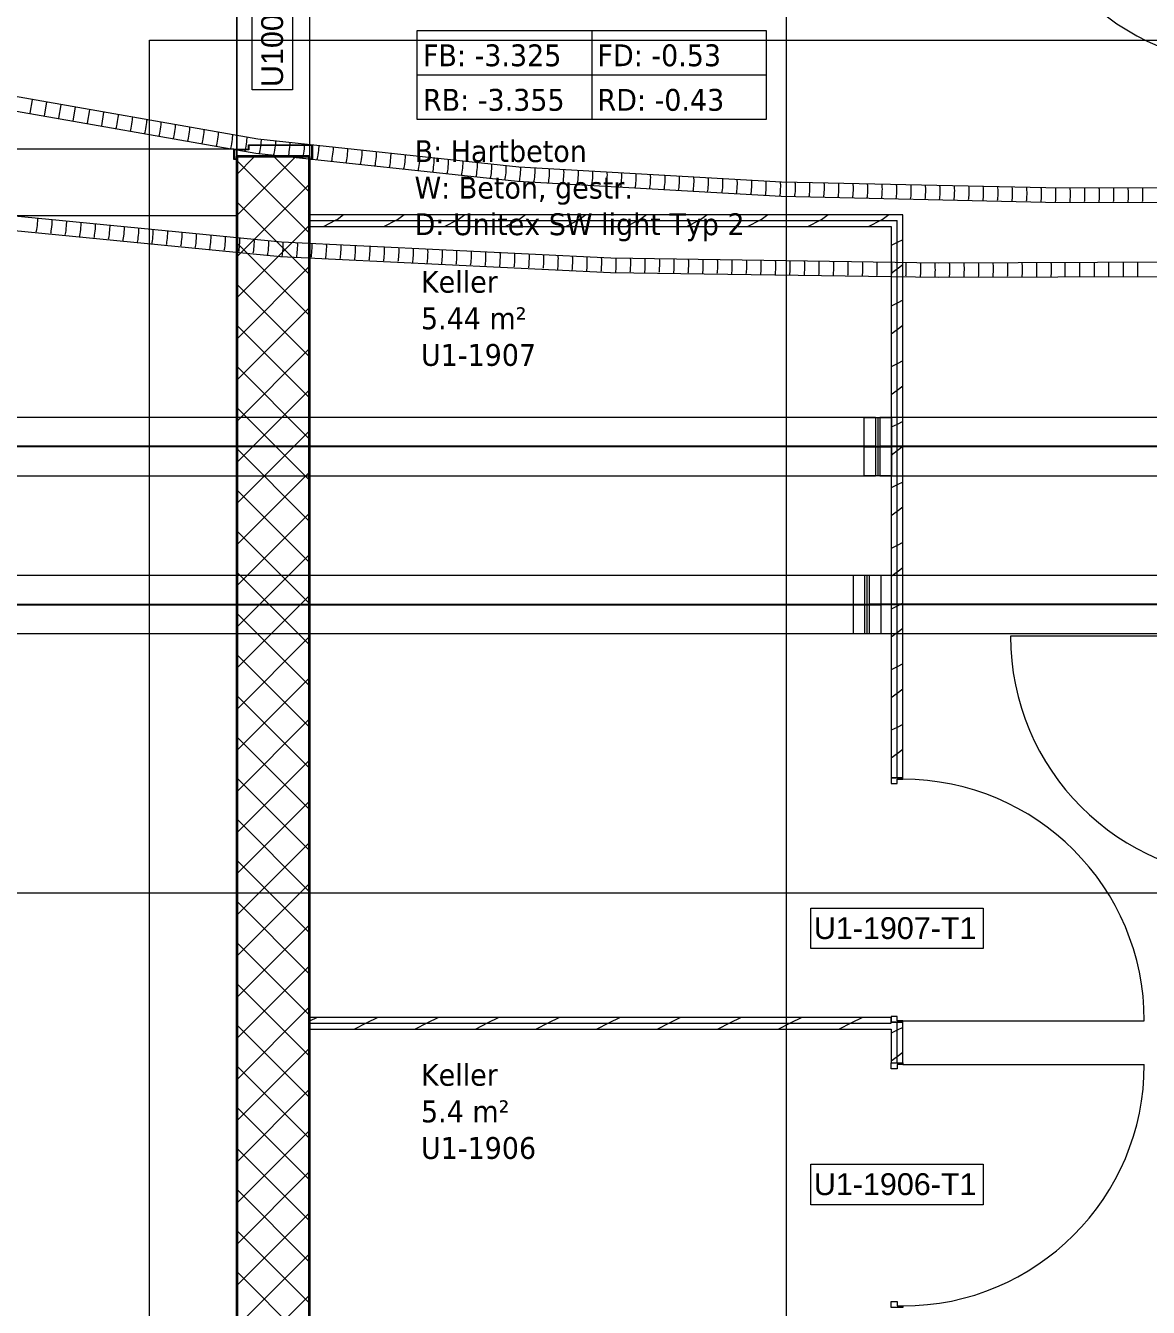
# Model space of a CAD drawing. Extents: x -1907 to 937, y -179 to 966.
# Drawn here: x -321.2 to -244, y 314.7 to 402.8 of the extents above; entities that cross this region are included whole.
import ezdxf
from ezdxf.lldxf.tags import DXFTag

# ---------------------------------------------------------------- set-up
doc = ezdxf.new("R2010")
doc.units = 0
doc.layers.get('0').update_dxf_attribs({"lineweight": 13})
for name, color, linetype, lineweight in [('A-AREA-____-IDEN', 7, 'Continuous', 5), ('A-DETL-____-HDLN', 7, '_Verdeckte Linien_', 9), ('A-DOOR-____-IDEN', 7, 'Continuous', 5), ('A-DOOR-____-OTLN', 7, 'Continuous', 9), ('A-DOOR-FRAM-MCUT', 7, 'Continuous', 9), ('A-DOOR-OPNG-OTLN', 7, 'Continuous', 9), ('A-FLOR-____-OTLN', 7, 'Continuous', 9), ('A-WALL-____-MCUT', 7, 'Continuous', 35), ('A-WALL-____-PATT', 7, 'Continuous', 35), ('A-WALL-FNSH-MCUT', 7, 'Continuous', 35), ('S-GRID-____-OTLN', 7, 'Continuous', 5)]:
    doc.layers.add(name, color=color, linetype=linetype, lineweight=lineweight)
doc.layers.add('EL01_WAN_Röhre Boden', color=7, linetype='Continuous', lineweight=13, true_color=0xff6666)
doc.styles.get("Standard").update_dxf_attribs({"font": 'arial.ttf'})
tags = doc.linetypes.add('_Rasterlinie_', pattern=[0.375, 0.2, -0.05, 0.075, -0.05]).pattern_tags.tags
tags[10:11] = [DXFTag(74, 4), DXFTag(75, 0), DXFTag(340, '0'), DXFTag(46, 1.0), DXFTag(50, 0.0), DXFTag(44, 0.0), DXFTag(45, 0.0)]
tags[8:9] = [DXFTag(74, 4), DXFTag(75, 0), DXFTag(340, '0'), DXFTag(46, 1.0), DXFTag(50, 0.0), DXFTag(44, 0.0), DXFTag(45, 0.0)]
tags[6:7] = [DXFTag(74, 4), DXFTag(75, 0), DXFTag(340, '0'), DXFTag(46, 1.0), DXFTag(50, 0.0), DXFTag(44, 0.0), DXFTag(45, 0.0)]
tags[4:5] = [DXFTag(74, 4), DXFTag(75, 0), DXFTag(340, '0'), DXFTag(46, 1.0), DXFTag(50, 0.0), DXFTag(44, 0.0), DXFTag(45, 0.0)]
tags = doc.linetypes.add('_Verdeckte Linien_', pattern=[0.15, 0.1, -0.05]).pattern_tags.tags
tags[6:7] = [DXFTag(74, 4), DXFTag(75, 0), DXFTag(340, '0'), DXFTag(46, 1.0), DXFTag(50, 0.0), DXFTag(44, 0.0), DXFTag(45, 0.0)]
tags[4:5] = [DXFTag(74, 4), DXFTag(75, 0), DXFTag(340, '0'), DXFTag(46, 1.0), DXFTag(50, 0.0), DXFTag(44, 0.0), DXFTag(45, 0.0)]
tags = doc.linetypes.add('ACAD_ISO03W100', pattern=[30, 12, -18]).pattern_tags.tags
tags[6:7] = [DXFTag(74, 4), DXFTag(75, 0), DXFTag(340, '0'), DXFTag(46, 0.0), DXFTag(50, 0.0), DXFTag(44, 0.0), DXFTag(45, 0.0)]
tags[4:5] = [DXFTag(74, 4), DXFTag(75, 0), DXFTag(340, '0'), DXFTag(46, 0.0), DXFTag(50, 0.0), DXFTag(44, 0.0), DXFTag(45, 0.0)]
tags = doc.linetypes.add('Grundrissdarstellung Sturz', pattern=[0.25, 0.15, -0.05, 0, -0.05]).pattern_tags.tags
tags[10:11] = [DXFTag(74, 4), DXFTag(75, 0), DXFTag(340, '0'), DXFTag(46, 1.0), DXFTag(50, 0.0), DXFTag(44, 0.0), DXFTag(45, 0.0)]
tags[8:9] = [DXFTag(74, 4), DXFTag(75, 0), DXFTag(340, '0'), DXFTag(46, 1.0), DXFTag(50, 0.0), DXFTag(44, 0.0), DXFTag(45, 0.0)]
tags[6:7] = [DXFTag(74, 4), DXFTag(75, 0), DXFTag(340, '0'), DXFTag(46, 1.0), DXFTag(50, 0.0), DXFTag(44, 0.0), DXFTag(45, 0.0)]
tags[4:5] = [DXFTag(74, 4), DXFTag(75, 0), DXFTag(340, '0'), DXFTag(46, 1.0), DXFTag(50, 0.0), DXFTag(44, 0.0), DXFTag(45, 0.0)]
tags = doc.linetypes.add('STRICHPUNKT2', pattern=[12.7, 6.35, -3.175, 0, -3.175]).pattern_tags.tags
tags[10:11] = [DXFTag(74, 4), DXFTag(75, 0), DXFTag(340, '0'), DXFTag(46, 0.0), DXFTag(50, 0.0), DXFTag(44, 0.0), DXFTag(45, 0.0)]
tags[8:9] = [DXFTag(74, 4), DXFTag(75, 0), DXFTag(340, '0'), DXFTag(46, 0.0), DXFTag(50, 0.0), DXFTag(44, 0.0), DXFTag(45, 0.0)]
tags[6:7] = [DXFTag(74, 4), DXFTag(75, 0), DXFTag(340, '0'), DXFTag(46, 0.0), DXFTag(50, 0.0), DXFTag(44, 0.0), DXFTag(45, 0.0)]
tags[4:5] = [DXFTag(74, 4), DXFTag(75, 0), DXFTag(340, '0'), DXFTag(46, 0.0), DXFTag(50, 0.0), DXFTag(44, 0.0), DXFTag(45, 0.0)]

# ---------------------------------------------------------------- blocks, each defined once
blk = doc.blocks.new('Referenz-A0UJ2810XE', base_point=(-1920.131, -159.413))
at = {"layer": 'A-AREA-____-IDEN', "color": 0, "linetype": 'Continuous', "ltscale": 0.13}
for p, q in [((-294.25, 402.42), (-270.25, 402.42)), ((-294.25, 396.298), (-294.25, 402.42)), ((-282.25, 402.42), (-282.25, 396.298)), ((-270.25, 402.42), (-270.25, 396.298)), ((-294.25, 399.359), (-270.25, 399.359)), ((-270.25, 396.298), (-294.25, 396.298))]:
    blk.add_line(p, q, dxfattribs=at)
at = {"layer": 'A-DETL-____-HDLN', "color": 0, "linetype": '_Verdeckte Linien_', "ltscale": 0.13}
for p, q in [((-312.661, 294.75), (-312.661, 401.75)), ((-312.661, 401.75), (-168.061, 401.75))]:
    blk.add_line(p, q, dxfattribs=at)
at = {"layer": 'A-DOOR-____-IDEN', "color": 0, "linetype": 'Continuous', "ltscale": 0.13}
for p, q in [((-305.598, 398.329), (-305.598, 410.169)), ((-302.818, 410.169), (-302.818, 398.329)), ((-302.818, 398.329), (-305.598, 398.329)), ((-267.182, 342.086), (-255.342, 342.086)), ((-267.182, 339.306), (-267.182, 342.086)), ((-255.342, 342.086), (-255.342, 339.306)), ((-255.342, 339.306), (-267.182, 339.306)), ((-267.182, 324.486), (-255.342, 324.486)), ((-267.182, 321.706), (-267.182, 324.486)), ((-255.342, 324.486), (-255.342, 321.706)), ((-255.342, 321.706), (-267.182, 321.706))]:
    blk.add_line(p, q, dxfattribs=at)
at = {"layer": 'A-DOOR-____-OTLN', "color": 0, "linetype": 'Grundrissdarstellung Sturz', "ltscale": 0.13}
for p, q in [((-306.661, 414.75), (-306.661, 393.75)), ((-301.661, 414.75), (-301.661, 393.75))]:
    blk.add_line(p, q, dxfattribs=at)
at = {"layer": 'A-DOOR-FRAM-MCUT', "color": 0, "linetype": 'Continuous', "ltscale": 0.13}
for p, q in [((-306.861, 394.25), (-305.861, 394.25)), ((-306.861, 393.55), (-306.861, 394.25)), ((-306.821, 394.21), (-306.821, 393.59)), ((-305.821, 394.21), (-306.821, 394.21)), ((-305.861, 394.55), (-301.461, 394.55)), ((-305.861, 394.25), (-305.861, 394.55)), ((-305.821, 394.51), (-305.821, 394.21)), ((-301.501, 394.51), (-305.821, 394.51)), ((-301.501, 393.59), (-301.501, 394.51)), ((-301.461, 394.55), (-301.461, 393.55)), ((-306.661, 393.55), (-306.861, 393.55)), ((-306.821, 393.59), (-306.661, 393.59)), ((-306.661, 393.59), (-306.661, 393.55)), ((-301.661, 393.59), (-301.501, 393.59)), ((-301.661, 393.55), (-301.661, 393.59)), ((-301.461, 393.55), (-301.661, 393.55)), ((-260.861, 351.05), (-261.661, 351.05)), ((-261.661, 351.05), (-261.661, 350.65)), ((-261.661, 350.65), (-261.261, 350.65)), ((-261.261, 350.65), (-261.261, 350.95)), ((-261.261, 350.95), (-260.861, 350.95)), ((-260.861, 350.95), (-260.861, 351.05)), ((-261.261, 334.65), (-261.661, 334.65)), ((-261.661, 334.65), (-261.661, 334.25)), ((-261.661, 334.25), (-260.861, 334.25)), ((-261.261, 334.35), (-261.261, 334.65)), ((-260.861, 334.35), (-261.261, 334.35)), ((-260.861, 334.25), (-260.861, 334.35)), ((-261.661, 331.45), (-260.861, 331.45)), ((-261.661, 331.05), (-261.661, 331.45)), ((-261.261, 331.35), (-261.261, 331.05)), ((-260.861, 331.35), (-261.261, 331.35)), ((-260.861, 331.45), (-260.861, 331.35)), ((-261.261, 331.05), (-261.661, 331.05)), ((-261.661, 315.05), (-261.261, 315.05)), ((-261.661, 314.65), (-261.661, 315.05)), ((-260.861, 314.65), (-261.661, 314.65)), ((-261.261, 315.05), (-261.261, 314.75)), ((-261.261, 314.75), (-260.861, 314.75)), ((-260.861, 314.75), (-260.861, 314.65))]:
    blk.add_line(p, q, dxfattribs=at)
at = {"layer": 'A-DOOR-OPNG-OTLN', "color": 0, "linetype": 'Continuous', "ltscale": 0.13}
for p, q in [((-306.861, 394.25), (-326.861, 394.25)), ((-236.861, 360.783), (-253.461, 360.783)), ((-260.861, 334.35), (-244.261, 334.35)), ((-260.861, 331.35), (-244.261, 331.35))]:
    blk.add_line(p, q, dxfattribs=at)
for centre, major_axis in [((-236.861, 416.65), (-16.6, 0)), ((-306.861, 394.25), (0, 20)), ((-236.861, 360.783), (-16.6, 0)), ((-260.861, 334.35), (16.6, 0)), ((-260.861, 331.35), (0, -16.6))]:
    blk.add_ellipse(centre, major_axis=major_axis, ratio=1, start_param=0, end_param=1.570796, dxfattribs=at)
at = {"layer": 'A-FLOR-____-OTLN', "color": 0, "linetype": 'Continuous', "ltscale": 0.13}
for p, q in [((-306.661, 394.25), (-306.661, 414.25)), ((-301.661, 413.952), (-301.661, 394.548)), ((-306.661, 393.75), (-306.661, 394.21)), ((-301.661, 394.51), (-301.661, 393.75)), ((-332.661, 389.7), (-306.661, 389.7))]:
    blk.add_line(p, q, dxfattribs=at)
at = {"layer": 'A-WALL-____-MCUT', "color": 0, "linetype": 'Continuous', "ltscale": 0.35}
for p, q in [((-306.661, 393.75), (-306.661, 224.65)), ((-301.661, 393.75), (-306.661, 393.75)), ((-301.661, 224.65), (-301.661, 393.75))]:
    blk.add_line(p, q, dxfattribs=at)
at = {"layer": 'A-WALL-____-MCUT', "color": 0, "linetype": 'Continuous', "lineweight": 9, "ltscale": 0.13}
for p, q in [((-301.661, 389.35), (-261.261, 389.35)), ((-261.261, 351.05), (-261.261, 389.35)), ((-301.661, 334.183), (-261.661, 334.183)), ((-261.661, 334.183), (-261.661, 334.25)), ((-261.261, 331.45), (-261.261, 334.25))]:
    blk.add_line(p, q, dxfattribs=at)
at = {"layer": 'A-WALL-____-PATT', "color": 0, "linetype": 'Continuous', "lineweight": 9, "ltscale": 0.13}
for p, q in [((-306.661, 392.521), (-305.432, 393.75)), ((-306.661, 389.693), (-302.604, 393.75)), ((-301.661, 388.475), (-306.661, 393.475)), ((-301.661, 391.304), (-304.108, 393.75)), ((-306.661, 386.864), (-301.661, 391.864)), ((-301.661, 385.647), (-306.661, 390.647)), ((-299.745, 389.419), (-299.883, 389.35)), ((-299.31, 389.75), (-299.768, 389.407)), ((-295.58, 389.419), (-295.718, 389.35)), ((-295.145, 389.75), (-295.603, 389.407)), ((-291.415, 389.419), (-291.553, 389.35)), ((-290.98, 389.75), (-291.438, 389.407)), ((-287.25, 389.419), (-287.388, 389.35)), ((-286.815, 389.75), (-287.272, 389.407)), ((-283.085, 389.419), (-283.223, 389.35)), ((-282.65, 389.75), (-283.107, 389.408)), ((-278.92, 389.419), (-279.059, 389.35)), ((-278.485, 389.75), (-278.942, 389.408)), ((-274.755, 389.419), (-274.894, 389.35)), ((-274.32, 389.75), (-274.776, 389.408)), ((-270.59, 389.419), (-270.729, 389.35)), ((-270.155, 389.75), (-270.611, 389.408)), ((-266.425, 389.419), (-266.564, 389.35)), ((-265.99, 389.75), (-266.446, 389.409)), ((-262.261, 389.419), (-262.399, 389.35)), ((-261.825, 389.75), (-262.28, 389.409)), ((-306.661, 384.036), (-301.661, 389.036)), ((-299.883, 389.35), (-300.683, 388.95)), ((-295.718, 389.35), (-296.518, 388.95)), ((-291.553, 389.35), (-292.353, 388.95)), ((-287.388, 389.35), (-288.188, 388.95)), ((-283.223, 389.35), (-284.023, 388.95)), ((-279.059, 389.35), (-279.859, 388.95)), ((-274.894, 389.35), (-275.694, 388.95)), ((-270.729, 389.35), (-271.529, 388.95)), ((-266.564, 389.35), (-267.364, 388.95)), ((-262.399, 389.35), (-263.199, 388.95)), ((-301.661, 382.818), (-306.661, 387.818)), ((-261.261, 387.836), (-261.661, 387.636)), ((-260.861, 388.036), (-261.261, 387.836)), ((-306.661, 381.207), (-301.661, 386.207)), ((-261.261, 386.008), (-261.661, 385.708)), ((-260.861, 386.308), (-261.261, 386.008)), ((-301.661, 379.99), (-306.661, 384.99)), ((-306.661, 378.379), (-301.661, 383.379)), ((-261.261, 383.671), (-261.661, 383.471)), ((-260.861, 383.871), (-261.261, 383.671)), ((-301.661, 377.161), (-306.661, 382.161)), ((-261.261, 381.843), (-261.661, 381.543)), ((-260.861, 382.143), (-261.261, 381.843)), ((-306.661, 375.551), (-301.661, 380.551)), ((-301.661, 374.333), (-306.661, 379.333)), ((-261.261, 379.507), (-261.661, 379.307)), ((-260.861, 379.707), (-261.261, 379.507)), ((-260.861, 377.978), (-261.261, 377.678)), ((-306.661, 372.722), (-301.661, 377.722)), ((-261.261, 377.678), (-261.661, 377.378)), ((-301.661, 371.505), (-306.661, 376.505)), ((-261.261, 375.342), (-261.661, 375.142)), ((-260.861, 375.542), (-261.261, 375.342)), ((-306.661, 369.894), (-301.661, 374.894)), ((-301.661, 368.676), (-306.661, 373.676)), ((-260.861, 373.813), (-261.261, 373.513)), ((-261.261, 373.513), (-261.661, 373.213)), ((-306.661, 367.065), (-301.661, 372.065)), ((-261.261, 371.177), (-261.661, 370.977)), ((-260.861, 371.377), (-261.261, 371.177)), ((-301.661, 365.848), (-306.661, 370.848)), ((-306.661, 364.237), (-301.661, 369.237)), ((-261.261, 369.348), (-261.661, 369.048)), ((-260.861, 369.648), (-261.261, 369.348)), ((-301.661, 363.019), (-306.661, 368.019)), ((-261.261, 367.012), (-261.661, 366.812)), ((-260.861, 367.212), (-261.261, 367.012)), ((-306.661, 361.408), (-301.661, 366.408)), ((-301.661, 360.191), (-306.661, 365.191)), ((-261.261, 365.183), (-261.661, 364.883)), ((-260.861, 365.483), (-261.261, 365.183)), ((-306.661, 358.58), (-301.661, 363.58)), ((-260.861, 363.047), (-261.261, 362.847)), ((-301.661, 357.362), (-306.661, 362.362)), ((-261.261, 362.847), (-261.661, 362.647)), ((-260.861, 361.318), (-261.261, 361.018)), ((-306.661, 355.752), (-301.661, 360.752)), ((-261.261, 361.018), (-261.661, 360.718)), ((-301.661, 354.534), (-306.661, 359.534)), ((-261.261, 358.682), (-261.661, 358.482)), ((-260.861, 358.882), (-261.261, 358.682)), ((-306.661, 352.923), (-301.661, 357.923)), ((-261.261, 356.853), (-261.661, 356.553)), ((-260.861, 357.153), (-261.261, 356.853)), ((-301.661, 351.706), (-306.661, 356.706)), ((-306.661, 350.095), (-301.661, 355.095)), ((-261.261, 354.517), (-261.661, 354.317)), ((-260.861, 354.717), (-261.261, 354.517)), ((-301.661, 348.877), (-306.661, 353.877)), ((-261.261, 352.688), (-261.661, 352.388)), ((-260.861, 352.988), (-261.261, 352.688)), ((-306.661, 347.266), (-301.661, 352.266)), ((-301.661, 346.049), (-306.661, 351.049)), ((-306.661, 344.438), (-301.661, 349.438)), ((-301.661, 343.22), (-306.661, 348.22)), ((-306.661, 341.609), (-301.661, 346.609)), ((-301.661, 340.392), (-306.661, 345.392)), ((-306.661, 338.781), (-301.661, 343.781)), ((-301.661, 337.563), (-306.661, 342.563)), ((-306.661, 335.953), (-301.661, 340.953)), ((-301.661, 334.735), (-306.661, 339.735)), ((-306.661, 333.124), (-301.661, 338.124)), ((-301.661, 331.907), (-306.661, 336.907)), ((-306.661, 330.296), (-301.661, 335.296)), ((-301.661, 329.078), (-306.661, 334.078)), ((-301.129, 334.583), (-301.661, 334.317)), ((-297.764, 334.183), (-298.564, 333.783)), ((-296.964, 334.583), (-297.764, 334.183)), ((-293.599, 334.183), (-294.399, 333.783)), ((-292.799, 334.583), (-293.599, 334.183)), ((-289.434, 334.183), (-290.234, 333.783)), ((-288.634, 334.583), (-289.434, 334.183)), ((-285.269, 334.183), (-286.069, 333.783)), ((-284.469, 334.583), (-285.269, 334.183)), ((-281.104, 334.183), (-281.904, 333.783)), ((-280.304, 334.583), (-281.104, 334.183)), ((-276.94, 334.183), (-277.74, 333.783)), ((-276.14, 334.583), (-276.94, 334.183)), ((-272.775, 334.183), (-273.575, 333.783)), ((-271.975, 334.583), (-272.775, 334.183)), ((-268.61, 334.183), (-269.41, 333.783)), ((-267.81, 334.583), (-268.61, 334.183)), ((-264.445, 334.183), (-265.245, 333.783)), ((-263.645, 334.583), (-264.445, 334.183)), ((-261.261, 333.693), (-261.661, 333.493)), ((-260.861, 333.893), (-261.261, 333.693)), ((-306.661, 327.467), (-301.661, 332.467)), ((-260.861, 332.163), (-261.261, 331.863)), ((-261.261, 331.863), (-261.661, 331.563)), ((-301.661, 326.25), (-306.661, 331.25)), ((-306.661, 324.639), (-301.661, 329.639)), ((-301.661, 323.421), (-306.661, 328.421)), ((-306.661, 321.81), (-301.661, 326.81)), ((-301.661, 320.593), (-306.661, 325.593)), ((-306.661, 318.982), (-301.661, 323.982)), ((-301.661, 317.764), (-306.661, 322.764)), ((-306.661, 316.154), (-301.661, 321.154)), ((-301.661, 314.936), (-306.661, 319.936)), ((-306.661, 313.325), (-301.661, 318.325)), ((-301.661, 312.108), (-306.661, 317.108)), ((-306.661, 310.497), (-301.661, 315.497))]:
    blk.add_line(p, q, dxfattribs=at)
at = {"layer": 'A-WALL-FNSH-MCUT', "color": 0, "linetype": 'Continuous', "lineweight": 9, "ltscale": 0.13}
for p, q in [((-260.861, 389.75), (-301.661, 389.75)), ((-260.861, 351.05), (-260.861, 389.75)), ((-301.661, 388.95), (-261.661, 388.95)), ((-261.661, 388.95), (-261.661, 351.05)), ((-261.661, 351.05), (-260.861, 351.05)), ((-261.661, 334.583), (-301.661, 334.583)), ((-261.661, 334.25), (-261.661, 334.583)), ((-260.861, 334.25), (-261.661, 334.25)), ((-260.861, 331.45), (-260.861, 334.25)), ((-301.661, 333.783), (-261.661, 333.783)), ((-261.661, 333.783), (-261.661, 331.45)), ((-261.661, 331.45), (-260.861, 331.45))]:
    blk.add_line(p, q, dxfattribs=at)
at = {"layer": 'S-GRID-____-OTLN', "color": 0, "linetype": '_Rasterlinie_', "ltscale": 0.13}
for p, q in [((-268.861, 186.65), (-268.861, 950.472)), ((-942.69, 343.15), (300.929, 343.15))]:
    blk.add_line(p, q, dxfattribs=at)
at = {"layer": 'A-AREA-____-IDEN', "color": 0, "linetype": 'Continuous', "ltscale": 0.13, "char_height": 1.5, "attachment_point": 1}
for s, insert in [('{\\W0.9;\\fVerdana;FB: -3.325}', (-293.859, 401.461)), ('{\\W0.9;\\fVerdana;FD: -0.53}', (-281.859, 401.461)), ('{\\W0.9;\\fVerdana;RB: -3.355}', (-293.859, 398.4)), ('{\\W0.9;\\fVerdana;RD: -0.43}', (-281.859, 398.4)), ('{\\W0.9;\\fVerdana;B: Hartbeton}', (-294.436, 394.875)), ('{\\W0.9;\\fVerdana;W: Beton, gestr.}', (-294.436, 392.362)), ('{\\W0.9;\\fVerdana;D: Unitex SW light Typ 2}', (-294.436, 389.848)), ('{\\W0.9;\\fVerdana;Keller}', (-293.994, 385.894)), ('{\\W0.9;\\fVerdana;5.44 m²}', (-293.994, 383.38)), ('{\\W0.9;\\fVerdana;U1-1907}', (-293.994, 380.866)), ('{\\W0.9;\\fVerdana;Keller}', (-293.994, 331.383)), ('{\\W0.9;\\fVerdana;5.4 m²}', (-293.994, 328.87)), ('{\\W0.9;\\fVerdana;U1-1906}', (-293.994, 326.356))]:
    blk.add_mtext(s, dxfattribs=dict(at, insert=insert))
at = {"layer": 'A-DOOR-____-IDEN', "color": 0, "linetype": 'Continuous', "ltscale": 0.13, "insert": (-304.979, 398.529), "char_height": 1.5, "attachment_point": 1, "rotation": 90}
blk.add_mtext('{\\fArial;U100-21-T1}', dxfattribs=at)
at = {"layer": 'A-DOOR-____-IDEN', "color": 0, "linetype": 'Continuous', "ltscale": 0.13, "char_height": 1.5, "attachment_point": 1}
for s, insert in [('{\\fArial;U1-1907-T1}', (-266.982, 341.468)), ('{\\fArial;U1-1906-T1}', (-266.982, 323.868))]:
    blk.add_mtext(s, dxfattribs=dict(at, insert=insert))
blk = doc.blocks.new('Flexrohr-A0UJ285QXE', base_point=(-461.423, 380.052))
at = {"color": 0, "linetype": 'ByBlock', "lineweight": -2, "ltscale": 0.13}
for p, q in [((-322.955, 398.074), (-305.201, 394.975)), ((-320.868, 396.725), (-320.704, 397.651)), ((-319.883, 396.553), (-319.721, 397.479)), ((-323.134, 397.091), (-305.341, 393.984)), ((-318.898, 396.381), (-318.738, 397.308)), ((-317.913, 396.209), (-317.755, 397.136)), ((-316.927, 396.037), (-316.772, 396.965)), ((-315.942, 395.865), (-315.789, 396.793)), ((-305.201, 394.975), (-287.269, 393.047)), ((-305.341, 393.984), (-287.351, 392.051)), ((-287.269, 393.047), (-269.195, 392.019)), ((-287.351, 392.051), (-269.235, 391.02)), ((-269.195, 392.019), (-251.035, 391.619)), ((-251.035, 391.619), (-232.843, 391.578)), ((-269.235, 391.02), (-251.048, 390.62)), ((-251.048, 390.62), (-232.843, 390.579))]:
    blk.add_line(p, q, dxfattribs=at)
for centre, major_axis, ratio in [((-314.881, 396.157), (-0.081, -0.493), 0.050269), ((-313.897, 395.986), (-0.079, -0.494), 0.051526), ((-312.913, 395.814), (-0.078, -0.494), 0.052782), ((-311.929, 395.642), (-0.077, -0.494), 0.054038), ((-310.945, 395.47), (-0.076, -0.494), 0.055294), ((-309.961, 395.298), (-0.075, -0.494), 0.05655), ((-308.977, 395.127), (-0.074, -0.495), 0.057804), ((-307.993, 394.955), (-0.073, -0.495), 0.059059), ((-307.009, 394.783), (-0.072, -0.495), 0.060313), ((-306.024, 394.611), (-0.071, -0.495), 0.061566), ((-305.039, 394.455), (-0.069, -0.495), 0.062859), ((-304.048, 394.348), (-0.068, -0.495), 0.064282), ((-303.057, 394.242), (-0.066, -0.496), 0.065705), ((-302.065, 394.135), (-0.065, -0.496), 0.067128), ((-301.074, 394.028), (-0.063, -0.496), 0.068549), ((-300.083, 393.922), (-0.061, -0.496), 0.06997), ((-299.092, 393.815), (-0.06, -0.496), 0.07139), ((-298.101, 393.709), (-0.058, -0.497), 0.07281), ((-297.11, 393.602), (-0.057, -0.497), 0.074229), ((-296.119, 393.496), (-0.055, -0.497), 0.075646), ((-295.128, 393.389), (-0.053, -0.497), 0.077063), ((-294.137, 393.283), (-0.052, -0.497), 0.078479), ((-293.146, 393.176), (-0.05, -0.497), 0.079894), ((-292.155, 393.07), (-0.049, -0.498), 0.081308), ((-291.164, 392.963), (-0.047, -0.498), 0.08272), ((-290.173, 392.857), (-0.046, -0.498), 0.084132), ((-289.182, 392.75), (-0.044, -0.498), 0.085542), ((-288.191, 392.644), (-0.042, -0.498), 0.086951), ((-287.199, 392.543), (-0.041, -0.498), 0.08824), ((-286.205, 392.486), (-0.04, -0.498), 0.088577), ((-285.212, 392.429), (-0.038, -0.499), 0.088913), ((-284.218, 392.373), (-0.037, -0.499), 0.089249), ((-283.224, 392.316), (-0.036, -0.499), 0.089585), ((-282.23, 392.26), (-0.035, -0.499), 0.08992), ((-281.237, 392.203), (-0.034, -0.499), 0.090255), ((-280.243, 392.147), (-0.033, -0.499), 0.090589), ((-279.249, 392.09), (-0.031, -0.499), 0.090923), ((-278.255, 392.034), (-0.03, -0.499), 0.091256), ((-277.262, 391.977), (-0.029, -0.499), 0.091589), ((-276.268, 391.92), (-0.028, -0.499), 0.091921), ((-275.274, 391.864), (-0.027, -0.499), 0.092253), ((-274.28, 391.807), (-0.026, -0.499), 0.092584), ((-273.286, 391.751), (-0.024, -0.499), 0.092915), ((-272.293, 391.694), (-0.023, -0.499), 0.093245), ((-271.299, 391.638), (-0.022, -0.5), 0.093575), ((-270.305, 391.581), (-0.021, -0.5), 0.093904), ((-269.311, 391.525), (-0.02, -0.5), 0.094232)]:
    blk.add_ellipse(centre, major_axis=major_axis, ratio=ratio, start_param=0.348166, end_param=2.793427, dxfattribs=at)
at = {"color": 0, "linetype": 'ByBlock', "lineweight": -2, "ltscale": 0.13, "extrusion": (0, 0, -1)}
for centre, major_axis, ratio in [((-268.316, 391.499), (-0.019, -0.5), 0.093616), ((-267.321, 391.478), (-0.018, -0.5), 0.092899), ((-266.325, 391.456), (-0.018, -0.5), 0.092181), ((-265.33, 391.434), (-0.017, -0.5), 0.091463), ((-264.334, 391.412), (-0.016, -0.5), 0.090745), ((-263.339, 391.39), (-0.015, -0.5), 0.090027), ((-262.343, 391.368), (-0.015, -0.5), 0.089308), ((-261.348, 391.346), (-0.014, -0.5), 0.088589), ((-260.352, 391.324), (-0.013, -0.5), 0.08787), ((-259.357, 391.302), (-0.012, -0.5), 0.08715), ((-258.361, 391.28), (-0.012, -0.5), 0.086431), ((-257.366, 391.259), (-0.011, -0.5), 0.085711), ((-256.37, 391.237), (-0.01, -0.5), 0.084991), ((-255.375, 391.215), (-0.009, -0.5), 0.08427), ((-254.379, 391.193), (-0.009, -0.5), 0.08355), ((-253.384, 391.171), (-0.008, -0.5), 0.082829), ((-252.388, 391.149), (-0.007, -0.5), 0.082108), ((-251.393, 391.127), (-0.006, -0.5), 0.081387), ((-250.396, 391.118), (-0.006, -0.5), 0.079986), ((-249.399, 391.116), (-0.006, -0.5), 0.078215), ((-248.401, 391.114), (-0.005, -0.5), 0.076443), ((-247.403, 391.111), (-0.005, -0.5), 0.07467), ((-246.406, 391.109), (-0.004, -0.5), 0.072898), ((-245.408, 391.107), (-0.004, -0.5), 0.071125), ((-244.411, 391.105), (-0.004, -0.5), 0.069352)]:
    blk.add_ellipse(centre, major_axis=major_axis, ratio=ratio, start_param=3.489759, end_param=5.935019, dxfattribs=at)
blk = doc.blocks.new('Wickelfalzrohr-A0UJ28AGXE', base_point=(-263.186, 360.963))
at = {"color": 0, "linetype": 'ByBlock', "lineweight": -2, "ltscale": 0.13}
for p, q in [((-143.186, 364.963), (-263.186, 364.963)), ((-263.186, 364.963), (-263.186, 363.792)), ((-143.186, 364.963), (-143.186, 363.792)), ((-263.186, 363.792), (-263.186, 362.135)), ((-143.186, 363.792), (-143.186, 362.135)), ((-263.186, 362.135), (-263.186, 360.963)), ((-143.186, 362.135), (-143.186, 360.963)), ((-263.186, 360.963), (-143.186, 360.963))]:
    blk.add_line(p, q, dxfattribs=at)
at = {"color": 0, "linetype": 'STRICHPUNKT2', "lineweight": 25, "ltscale": 0.25}
blk.add_line((-143.186, 362.963), (-263.186, 362.963), dxfattribs=at)
blk = doc.blocks.new('Steckverbinder-A0UJ28ASXE', base_point=(-264.286, 360.963))
at = {"color": 0, "linetype": 'ByBlock', "lineweight": -2, "ltscale": 0.13}
for p, q in [((-262.386, 364.953), (-264.286, 364.953)), ((-264.286, 364.953), (-264.286, 363.788)), ((-263.336, 364.963), (-263.336, 360.963)), ((-262.386, 364.953), (-262.386, 363.788)), ((-264.286, 363.788), (-264.286, 362.139)), ((-262.386, 363.788), (-262.386, 362.139)), ((-264.286, 362.139), (-264.286, 360.973)), ((-262.386, 362.139), (-262.386, 360.973)), ((-264.286, 360.973), (-262.386, 360.973))]:
    blk.add_line(p, q, dxfattribs=at)
at = {"color": 0, "linetype": 'STRICHPUNKT2', "lineweight": 25, "ltscale": 0.25}
blk.add_line((-264.286, 362.963), (-262.386, 362.963), dxfattribs=at)
blk = doc.blocks.new('Wickelfalzrohr-A0UJ28B0XE', base_point=(-383.486, 360.963))
at = {"color": 0, "linetype": 'ByBlock', "lineweight": -2, "ltscale": 0.13}
for p, q in [((-263.486, 364.963), (-383.486, 364.963)), ((-383.486, 363.792), (-383.486, 364.963)), ((-263.486, 363.792), (-263.486, 364.963)), ((-383.486, 362.135), (-383.486, 363.792)), ((-263.486, 362.135), (-263.486, 363.792)), ((-383.486, 360.963), (-383.486, 362.135)), ((-263.486, 360.963), (-263.486, 362.135)), ((-383.486, 360.963), (-263.486, 360.963))]:
    blk.add_line(p, q, dxfattribs=at)
at = {"color": 0, "linetype": 'STRICHPUNKT2', "lineweight": 25, "ltscale": 0.25}
blk.add_line((-383.486, 362.963), (-263.486, 362.963), dxfattribs=at)
blk = doc.blocks.new('Wickelfalzrohr-A0UJ28ECXE', base_point=(-382.737, 371.813))
at = {"color": 0, "linetype": 'ByBlock', "lineweight": -2, "ltscale": 0.13}
for p, q in [((-262.737, 375.813), (-382.737, 375.813)), ((-382.737, 375.813), (-382.737, 374.641)), ((-262.737, 375.813), (-262.737, 374.641)), ((-382.737, 374.641), (-382.737, 372.984)), ((-262.737, 374.641), (-262.737, 372.984)), ((-382.737, 372.984), (-382.737, 371.813)), ((-262.737, 372.984), (-262.737, 371.813)), ((-382.737, 371.813), (-262.737, 371.813))]:
    blk.add_line(p, q, dxfattribs=at)
at = {"color": 0, "linetype": 'STRICHPUNKT2', "lineweight": 25, "ltscale": 0.25}
blk.add_line((-262.737, 373.813), (-382.737, 373.813), dxfattribs=at)
blk = doc.blocks.new('Wickelfalzrohr-A0UJ28EMXE', base_point=(-262.437, 371.813))
at = {"color": 0, "linetype": 'ByBlock', "lineweight": -2, "ltscale": 0.13}
for p, q in [((-142.437, 375.813), (-262.437, 375.813)), ((-262.437, 375.813), (-262.437, 374.641)), ((-142.437, 375.813), (-142.437, 374.641)), ((-262.437, 374.641), (-262.437, 372.984)), ((-142.437, 374.641), (-142.437, 372.984)), ((-262.437, 372.984), (-262.437, 371.813)), ((-142.437, 372.984), (-142.437, 371.813)), ((-262.437, 371.813), (-142.437, 371.813))]:
    blk.add_line(p, q, dxfattribs=at)
at = {"color": 0, "linetype": 'STRICHPUNKT2', "lineweight": 25, "ltscale": 0.25}
blk.add_line((-142.437, 373.813), (-262.437, 373.813), dxfattribs=at)
blk = doc.blocks.new('Flexrohr-A0UJ28G8XE', base_point=(-459.887, 380.052))
at = {"color": 0, "linetype": 'ByBlock', "lineweight": -2, "ltscale": 0.13}
for p, q in [((-326.428, 390.107), (-303.581, 387.887)), ((-326.556, 389.115), (-303.655, 386.889)), ((-303.581, 387.887), (-280.938, 386.791)), ((-303.655, 386.889), (-280.971, 385.791)), ((-280.938, 386.791), (-258.381, 386.457)), ((-258.381, 386.457), (-235.795, 386.522)), ((-249.695, 385.512), (-249.693, 386.452)), ((-248.696, 385.515), (-248.695, 386.455)), ((-247.697, 385.518), (-247.696, 386.458)), ((-246.699, 385.521), (-246.698, 386.461)), ((-245.7, 385.524), (-245.699, 386.464)), ((-244.701, 385.527), (-244.701, 386.467)), ((-280.971, 385.791), (-258.388, 385.457)), ((-258.388, 385.457), (-235.792, 385.523))]:
    blk.add_line(p, q, dxfattribs=at)
at = {"color": 0, "linetype": 'ByBlock', "lineweight": -2, "ltscale": 0.13, "extrusion": (0, 0, -1)}
for centre, major_axis, ratio in [((-320.421, 389.021), (-0.057, -0.497), 0.060661), ((-319.428, 388.925), (-0.055, -0.497), 0.061247), ((-318.435, 388.828), (-0.054, -0.497), 0.061833), ((-317.442, 388.731), (-0.053, -0.497), 0.062418), ((-316.449, 388.635), (-0.052, -0.497), 0.063003), ((-315.456, 388.538), (-0.051, -0.497), 0.063587), ((-314.463, 388.442), (-0.049, -0.498), 0.064172), ((-313.47, 388.345), (-0.048, -0.498), 0.064755), ((-312.477, 388.249), (-0.047, -0.498), 0.065339), ((-311.483, 388.152), (-0.046, -0.498), 0.065922), ((-310.49, 388.056), (-0.045, -0.498), 0.066504), ((-309.497, 387.959), (-0.043, -0.498), 0.067087), ((-308.504, 387.863), (-0.042, -0.498), 0.067668), ((-307.511, 387.766), (-0.041, -0.498), 0.068249), ((-306.518, 387.67), (-0.04, -0.498), 0.06883), ((-305.525, 387.573), (-0.039, -0.499), 0.06941), ((-304.532, 387.477), (-0.037, -0.499), 0.06999), ((-303.539, 387.384), (-0.036, -0.499), 0.070527), ((-302.543, 387.336), (-0.035, -0.499), 0.070567), ((-301.546, 387.288), (-0.034, -0.499), 0.070608), ((-300.55, 387.239), (-0.034, -0.499), 0.070648), ((-299.554, 387.191), (-0.033, -0.499), 0.070689), ((-298.558, 387.143), (-0.032, -0.499), 0.070728), ((-297.562, 387.095), (-0.031, -0.499), 0.070768), ((-296.566, 387.047), (-0.03, -0.499), 0.070808), ((-295.57, 386.998), (-0.029, -0.499), 0.070847), ((-294.574, 386.95), (-0.028, -0.499), 0.070886), ((-293.578, 386.902), (-0.027, -0.499), 0.070925), ((-292.582, 386.854), (-0.026, -0.499), 0.070963), ((-291.586, 386.806), (-0.025, -0.499), 0.071001), ((-290.59, 386.757), (-0.025, -0.499), 0.071039), ((-289.593, 386.709), (-0.024, -0.499), 0.071077), ((-288.597, 386.661), (-0.023, -0.499), 0.071115), ((-287.601, 386.613), (-0.022, -0.5), 0.071152), ((-286.605, 386.564), (-0.021, -0.5), 0.071189), ((-285.609, 386.516), (-0.02, -0.5), 0.071226), ((-284.613, 386.468), (-0.019, -0.5), 0.071263), ((-283.617, 386.42), (-0.018, -0.5), 0.071299), ((-282.621, 386.372), (-0.017, -0.5), 0.071336), ((-281.625, 386.323), (-0.016, -0.5), 0.071372), ((-280.628, 386.286), (-0.016, -0.5), 0.071223), ((-279.631, 386.271), (-0.015, -0.5), 0.070697), ((-278.633, 386.257), (-0.014, -0.5), 0.07017), ((-277.636, 386.242), (-0.014, -0.5), 0.069642), ((-276.638, 386.227), (-0.013, -0.5), 0.069115), ((-275.641, 386.212), (-0.013, -0.5), 0.068588), ((-274.643, 386.197), (-0.012, -0.5), 0.06806), ((-273.646, 386.183), (-0.012, -0.5), 0.067532), ((-272.648, 386.168), (-0.011, -0.5), 0.067005), ((-271.65, 386.153), (-0.011, -0.5), 0.066477), ((-270.653, 386.138), (-0.01, -0.5), 0.065949), ((-269.655, 386.124), (-0.009, -0.5), 0.065421), ((-268.658, 386.109), (-0.009, -0.5), 0.064893), ((-267.66, 386.094), (-0.008, -0.5), 0.064364), ((-266.663, 386.079), (-0.008, -0.5), 0.063836), ((-265.665, 386.065), (-0.007, -0.5), 0.063307), ((-264.668, 386.05), (-0.007, -0.5), 0.062779), ((-263.67, 386.035), (-0.006, -0.5), 0.06225), ((-262.673, 386.02), (-0.005, -0.5), 0.061721), ((-261.675, 386.005), (-0.005, -0.5), 0.061193), ((-260.678, 385.991), (-0.004, -0.5), 0.060664), ((-259.68, 385.976), (-0.004, -0.5), 0.060135), ((-258.682, 385.961), (-0.003, -0.5), 0.059606), ((-257.684, 385.959), (-0.003, -0.5), 0.058684), ((-256.685, 385.962), (-0.003, -0.5), 0.057596), ((-255.687, 385.965), (-0.002, -0.5), 0.056507), ((-254.688, 385.968), (-0.002, -0.5), 0.055419), ((-253.689, 385.97), (-0.002, -0.5), 0.05433), ((-252.69, 385.973), (-0.002, -0.5), 0.053241), ((-251.692, 385.976), (-0.002, -0.5), 0.052152), ((-250.693, 385.979), (-0.001, -0.5), 0.051063)]:
    blk.add_ellipse(centre, major_axis=major_axis, ratio=ratio, start_param=3.489759, end_param=5.935019, dxfattribs=at)
blk = doc.blocks.new('Steckverbinder-A0UJ28GUXE', base_point=(-263.537, 371.813))
at = {"color": 0, "linetype": 'ByBlock', "lineweight": -2, "ltscale": 0.13}
for p, q in [((-261.637, 375.803), (-263.537, 375.803)), ((-263.537, 375.803), (-263.537, 374.637)), ((-262.587, 375.813), (-262.587, 371.813)), ((-261.637, 375.803), (-261.637, 374.637)), ((-263.537, 374.637), (-263.537, 372.988)), ((-261.637, 374.637), (-261.637, 372.988)), ((-263.537, 372.988), (-263.537, 371.823)), ((-261.637, 372.988), (-261.637, 371.823)), ((-263.537, 371.823), (-261.637, 371.823))]:
    blk.add_line(p, q, dxfattribs=at)
at = {"color": 0, "linetype": 'STRICHPUNKT2', "lineweight": 25, "ltscale": 0.25}
blk.add_line((-263.537, 373.813), (-261.637, 373.813), dxfattribs=at)

msp = doc.modelspace()

# ---------------------------------------------------------------- block references
at = {"color": 9, "lineweight": 25, "ltscale": 0.25, "true_color": 0xc0c0c0}
msp.add_blockref('Referenz-A0UJ2810XE', (-1920.131, -159.413), dxfattribs=at)
at = {"layer": 'EL01_WAN_Röhre Boden', "color": 6, "linetype": 'ACAD_ISO03W100', "ltscale": 1.3, "true_color": 0xff00ff}
for name, p in [('Flexrohr-A0UJ285QXE', (-461.423, 380.052)), ('Flexrohr-A0UJ28G8XE', (-459.887, 380.052))]:
    msp.add_blockref(name, p, dxfattribs=at)
at = {"layer": 'EL01_WAN_Röhre Boden', "color": 94, "linetype": 'ACAD_ISO03W100', "ltscale": 0.13, "true_color": 0x009900}
for name, p in [('Wickelfalzrohr-A0UJ28ECXE', (-382.737, 371.813)), ('Steckverbinder-A0UJ28GUXE', (-263.537, 371.813)), ('Wickelfalzrohr-A0UJ28EMXE', (-262.437, 371.813))]:
    msp.add_blockref(name, p, dxfattribs=at)
at = {"layer": 'EL01_WAN_Röhre Boden', "color": 1, "linetype": 'ACAD_ISO03W100', "ltscale": 0.13, "true_color": 0xff0000}
for name, p in [('Wickelfalzrohr-A0UJ28B0XE', (-383.486, 360.963)), ('Steckverbinder-A0UJ28ASXE', (-264.286, 360.963)), ('Wickelfalzrohr-A0UJ28AGXE', (-263.186, 360.963))]:
    msp.add_blockref(name, p, dxfattribs=at)

doc.saveas('drawing.dxf')
